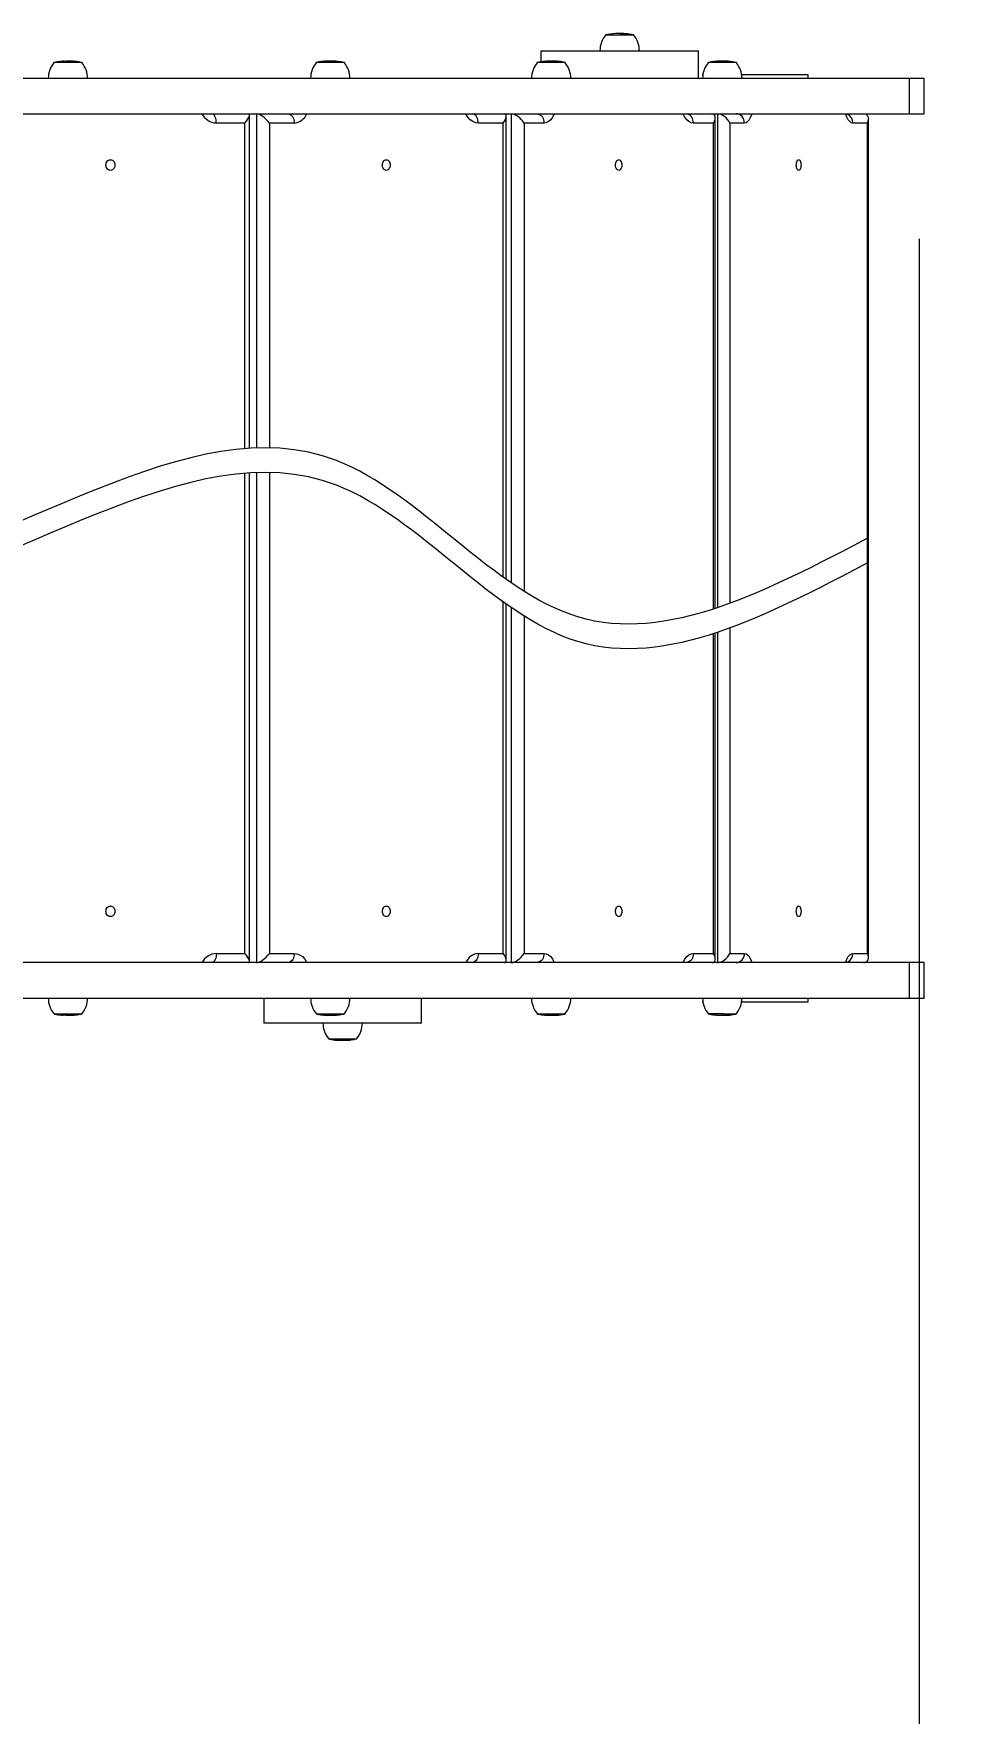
# Model space of a CAD drawing. Header units: millimetres. Extents: x -9796 to 8770, y -5907 to 5265.
# Drawn here: x 6596 to 7300, y -956 to 323 of the extents above; entities that cross this region are included whole.
import ezdxf

# ---------------------------------------------------------------- set-up
doc = ezdxf.new("R2010")
doc.units = ezdxf.units.MM
for name, color, linetype in [('DIKOM_ОБЪЕКТ', 7, 'Continuous'), ('DIKOM_РАЗМЕР_ЗОНА', 7, 'Continuous'), ('DIKOM_РАЗМЕР_ОБЪЕКТА', 7, 'Continuous')]:
    doc.layers.add(name, color=color, linetype=linetype)
doc.styles.add('style1', font='arial.ttf', dxfattribs={"width": 0.8})
doc.dimstyles.new('1-50', dxfattribs={"dimtxt": 300, "dimasz": 200, "dimexe": 100, "dimexo": 0, "dimgap": 100, "dimtad": 1, "dimdec": 0, "dimtxsty": 'style1', "dimcen": 0, "dimclrd": 7, "dimclre": 7, "dimadec": 1, "dimazin": 2, "dimtfac": 1, "dimtdec": 0, "dimtmove": 0, "dimatfit": 3, "dimfxl": 0, "dimlwd": 25, "dimlwe": 18, "dimarcsym": 0})

# ---------------------------------------------------------------- blocks, each defined once
blk = doc.blocks.new('*D5')
at = {"layer": 'Defpoints', "color": 0, "transparency": 16777216}
for p in [(7270, 166.7), (-5222.8, -386.2), (-5222.8, -5176.4)]:
    blk.add_point(p, dxfattribs=at)
at = {"layer": 'DIKOM_РАЗМЕР_ОБЪЕКТА', "color": 7, "lineweight": 18, "transparency": 16777216}
for p, q in [((7270, 166.7), (7270, -5276.4)), ((-5222.8, -386.2), (-5222.8, -5276.4))]:
    blk.add_line(p, q, dxfattribs=at)
at = {"layer": 'DIKOM_РАЗМЕР_ОБЪЕКТА', "color": 7, "lineweight": 25, "transparency": 16777216}
blk.add_line((7070, -5176.4), (-5022.8, -5176.4), dxfattribs=at)
at = {"layer": 'DIKOM_РАЗМЕР_ОБЪЕКТА', "color": 7, "transparency": 16777216}
for points in [[(-5022.8, -5143.1), (-5022.8, -5209.7), (-5222.8, -5176.4)], [(7070, -5143.1), (7070, -5209.7), (7270, -5176.4)]]:
    blk.add_solid(points, dxfattribs=at)
at = {"layer": 'DIKOM_РАЗМЕР_ОБЪЕКТА', "color": 0, "transparency": 16777216, "insert": (1312.2, -4923.2), "char_height": 300, "attachment_point": 5, "style": 'style1'}
blk.add_mtext('12500', dxfattribs=at)
blk = doc.blocks.new('*D6')
at = {"layer": 'Defpoints', "color": 0, "transparency": 16777216}
for p in [(8770, -68.6), (-8225.6, -387.7), (-8225.6, -5806.9)]:
    blk.add_point(p, dxfattribs=at)
at = {"layer": 'DIKOM_РАЗМЕР_ЗОНА', "color": 7, "lineweight": 18, "transparency": 16777216}
for p, q in [((8770, -68.6), (8770, -5906.9)), ((-8225.6, -387.7), (-8225.6, -5906.9))]:
    blk.add_line(p, q, dxfattribs=at)
at = {"layer": 'DIKOM_РАЗМЕР_ЗОНА', "color": 7, "lineweight": 25, "transparency": 16777216}
blk.add_line((8570, -5806.9), (-8025.6, -5806.9), dxfattribs=at)
at = {"layer": 'DIKOM_РАЗМЕР_ЗОНА', "color": 7, "transparency": 16777216}
for points in [[(-8025.6, -5773.6), (-8025.6, -5840.2), (-8225.6, -5806.9)], [(8570, -5773.6), (8570, -5840.2), (8770, -5806.9)]]:
    blk.add_solid(points, dxfattribs=at)
at = {"layer": 'DIKOM_РАЗМЕР_ЗОНА', "color": 0, "transparency": 16777216, "insert": (1304.1, -5553.7), "char_height": 300, "attachment_point": 5, "style": 'style1'}
blk.add_mtext('17000', dxfattribs=at)

msp = doc.modelspace()

# ---------------------------------------------------------------- linework, layer by layer
at = {"layer": 'DIKOM_ОБЪЕКТ', "color": 7, "linetype": 'Continuous', "lineweight": 15}
for p, q in [((7052.8, 321.8), (7031.2, 321.8)), ((7039.1, 322.9), (7038.7, 322.9)), ((7040.6, 322.9), (7040.5, 322.9)), ((7041.3, 322.9), (7040.6, 322.9)), ((7041.4, 322.9), (7041.4, 322.9)), ((7042.7, 322.9), (7041.8, 322.9)), ((7043.1, 322.9), (7042.7, 322.9)), ((7043.4, 322.9), (7043.2, 322.9)), ((7043.2, 322.9), (7043.2, 322.9)), ((7044.2, 322.8), (7043.8, 322.8)), ((7046.1, 322.8), (7044.2, 322.8)), ((7044.7, 322.9), (7045.1, 322.9)), ((7045.7, 322.8), (7046.1, 322.8)), ((7045.7, 322.8), (7045.7, 322.7)), ((7045.8, 322.7), (7045.8, 322.7)), ((7047.2, 322.4), (7046.2, 322.6)), ((7047, 322.5), (7046.4, 322.6)), ((7046.4, 322.6), (7046.4, 322.6)), ((7048.5, 322.5), (7047, 322.5)), ((7047, 322.5), (7047, 322.5)), ((7049.1, 322.4), (7047.2, 322.4)), ((7047.9, 322.6), (7048.5, 322.5)), ((7048.1, 322.6), (7049.1, 322.4)), ((7048.1, 322.6), (7048.1, 322.6)), ((6982, 309.8), (6982, 301.4)), ((6982, 309.8), (7102, 309.8)), ((7102, 288.8), (7102, 309.8)), ((6632.5, 300.8), (6610.9, 300.8)), ((6613.8, 301.4), (6614.2, 301.5)), ((6614.6, 301.4), (6613.8, 301.4)), ((6614.2, 301.5), (6614.9, 301.5)), ((6615.2, 301.5), (6614.6, 301.4)), ((6614.9, 301.5), (6615.2, 301.6)), ((6614.9, 301.5), (6614.9, 301.5)), ((6614.9, 301.5), (6614.9, 301.4)), ((6614.9, 301.5), (6614.9, 301.4)), ((6615.2, 301.6), (6615.6, 301.6)), ((6615.4, 301.6), (6615.2, 301.5)), ((6615.2, 301.6), (6615.2, 301.5)), ((6615.5, 301.6), (6615.5, 301.6)), ((6615.6, 301.6), (6617.3, 301.7)), ((6617.2, 301.7), (6615.8, 301.7)), ((6616.6, 301.7), (6617, 301.8)), ((6617.3, 301.7), (6616.7, 301.7)), ((6617.1, 301.8), (6617.9, 301.8)), ((6617.9, 301.8), (6617.2, 301.7)), ((6617.3, 301.7), (6617.3, 301.7)), ((6617.3, 301.7), (6617.3, 301.7)), ((6617.3, 301.7), (6617.3, 301.7)), ((6618.4, 301.9), (6618.4, 301.9)), ((6620.8, 301.9), (6620.2, 301.9)), ((6621.2, 301.9), (6620.9, 301.9)), ((6620.9, 301.9), (6620.9, 301.9)), ((6622.3, 301.9), (6621.2, 301.9)), ((6621.9, 301.9), (6622.3, 301.9)), ((6623.1, 301.9), (6622.3, 301.9)), ((6623.1, 301.9), (6623.3, 301.9)), ((6624.8, 301.9), (6624.3, 301.9)), ((6626, 301.8), (6625.5, 301.8)), ((6625.8, 301.8), (6626, 301.8)), ((6629.2, 301.5), (6628.3, 301.6)), ((6628.9, 301.5), (6628.4, 301.6)), ((6832.3, 300.8), (6810.7, 300.8)), ((6814.2, 301.5), (6813.5, 301.4)), ((6813.5, 301.4), (6813.6, 301.4)), ((6814, 301.5), (6814.3, 301.5)), ((6814, 301.5), (6814, 301.5)), ((6814, 301.5), (6814, 301.5)), ((6814, 301.5), (6814, 301.5)), ((6814.7, 301.5), (6814.2, 301.5)), ((6816.2, 301.7), (6815.9, 301.7)), ((6816.9, 301.8), (6816.2, 301.7)), ((6816.5, 301.7), (6816.6, 301.7)), ((6816.5, 301.7), (6816.5, 301.7)), ((6816.5, 301.7), (6816.5, 301.7)), ((6816.5, 301.7), (6816.5, 301.7)), ((6816.8, 301.7), (6816.8, 301.3)), ((6817, 301.8), (6816.9, 301.8)), ((6818.1, 301.9), (6818.1, 301.9)), ((6820.3, 301.9), (6820, 301.9)), ((6820.3, 301.9), (6820.3, 301.9)), ((6821.6, 301.9), (6820.6, 301.9)), ((6823, 301.9), (6822.2, 301.9)), ((6822.2, 301.9), (6822.7, 301.9)), ((6823, 301.9), (6823, 301.9)), ((6823.9, 301.9), (6823.5, 301.9)), ((6823.6, 301.9), (6823.6, 301.9)), ((6823.7, 301.9), (6823.7, 301.9)), ((6823.8, 301.9), (6824.1, 301.9)), ((6823.8, 301.9), (6823.8, 301.9)), ((6825.2, 301.8), (6824.7, 301.8)), ((6825.1, 301.8), (6825.3, 301.8)), ((6825.1, 301.8), (6825.1, 301.8)), ((6825.4, 301.8), (6825.2, 301.8)), ((6826.5, 301.7), (6826.5, 301.3)), ((6828.8, 301.4), (6827.6, 301.6)), ((6828.4, 301.5), (6827.6, 301.6)), ((6827.6, 301.6), (6827.6, 301.6)), ((6828.6, 301.5), (6828.4, 301.5)), ((6828.4, 301.5), (6828.4, 301.5)), ((6828.6, 301.5), (6829.1, 301.4)), ((6828.6, 301.4), (6828.6, 301.5)), ((6829, 301.4), (6828.8, 301.4)), ((7000.6, 300.8), (6979, 300.8)), ((6981.8, 301.4), (6982.2, 301.5)), ((6982.5, 301.4), (6981.8, 301.4)), ((6982.2, 301.5), (6982.8, 301.5)), ((6983.1, 301.5), (6982.5, 301.4)), ((6982.8, 301.5), (6983.2, 301.6)), ((6982.8, 301.5), (6982.8, 301.5)), ((6982.8, 301.5), (6982.8, 301.4)), ((6982.8, 301.5), (6982.8, 301.4)), ((6983.4, 301.6), (6983.1, 301.5)), ((6983.2, 301.6), (6983.5, 301.6)), ((6983.5, 301.6), (6983.5, 301.6)), ((6985.1, 301.7), (6983.8, 301.7)), ((6984.7, 301.7), (6985.1, 301.8)), ((6985.2, 301.7), (6984.8, 301.7)), ((6985.8, 301.8), (6985.1, 301.7)), ((6985.2, 301.8), (6985.8, 301.8)), ((6985.2, 301.7), (6985.2, 301.7)), ((6985.2, 301.7), (6985.2, 301.7)), ((6985.2, 301.7), (6985.2, 301.7)), ((6986.4, 301.9), (6986.4, 301.9)), ((6988.8, 301.9), (6988.3, 301.9)), ((6989.2, 301.9), (6988.8, 301.9)), ((6988.9, 301.9), (6988.9, 301.9)), ((6990.3, 301.9), (6989.2, 301.9)), ((6990.1, 301.9), (6990.3, 301.9)), ((6991.2, 301.9), (6990.3, 301.9)), ((6991.1, 301.9), (6991.4, 301.9)), ((6992.7, 301.9), (6992.3, 301.9)), ((6994, 301.8), (6993.5, 301.8)), ((6993.8, 301.8), (6994, 301.8)), ((6997, 301.5), (6996.2, 301.6)), ((6997.5, 301.4), (6996.3, 301.6)), ((6997.4, 301.4), (6997.5, 301.4)), ((7130.9, 300.8), (7109.3, 300.8)), ((7112.2, 301.4), (7112.6, 301.5)), ((7112.5, 301.4), (7112.3, 301.4)), ((7113.1, 301.5), (7112.5, 301.4)), ((7112.6, 301.5), (7112.6, 301.4)), ((7112.7, 301.5), (7112.9, 301.5)), ((7112.9, 301.5), (7113.4, 301.5)), ((7112.9, 301.5), (7112.9, 301.5)), ((7112.9, 301.5), (7112.9, 301.4)), ((7112.9, 301.5), (7112.9, 301.4)), ((7113.7, 301.6), (7113.1, 301.5)), ((7115.1, 301.7), (7114.1, 301.7)), ((7114.6, 301.7), (7115.3, 301.7)), ((7115.8, 301.8), (7115.1, 301.7)), ((7115.3, 301.7), (7115.2, 301.7)), ((7115.3, 301.8), (7115.5, 301.8)), ((7115.3, 301.7), (7115.3, 301.7)), ((7115.3, 301.7), (7115.3, 301.7)), ((7115.3, 301.7), (7115.3, 301.7)), ((7115.5, 301.8), (7115.5, 301.7)), ((7115.6, 301.8), (7115.8, 301.8)), ((7116.3, 301.8), (7116.3, 301.8)), ((7116.7, 301.9), (7116.8, 301.9)), ((7119, 301.9), (7118.6, 301.9)), ((7119.4, 301.9), (7119.1, 301.9)), ((7119.2, 301.9), (7119.2, 301.9)), ((7120.4, 301.9), (7119.4, 301.9)), ((7119.7, 301.9), (7119.9, 301.9)), ((7121.6, 301.9), (7120.5, 301.9)), ((7121.4, 301.9), (7121.7, 301.9)), ((7122.9, 301.9), (7122.4, 301.9)), ((7124.2, 301.8), (7123.7, 301.8)), ((7124, 301.8), (7124.2, 301.8)), ((7127.7, 301.4), (7126.5, 301.6)), ((7127.2, 301.5), (7126.5, 301.6)), ((7127.6, 301.4), (7127.7, 301.4)), ((7262.5, 288.8), (6055.6, 288.8)), ((7105.2, 291.8), (7105.4, 291.8)), ((7105.2, 291), (7105.2, 291.8)), ((7134.8, 291.8), (7185.2, 291.8)), ((7185.2, 291.8), (7185.2, 288.8)), ((7262.5, 288.8), (7262.5, 261.8)), ((7274, 288.8), (7262.5, 288.8)), ((7274, 261.8), (7274, 288.8)), ((6052.7, 261.8), (7262.5, 261.8)), ((6760, 7.3), (6760, 260.9)), ((6765.3, 261.8), (6765.3, 7.6)), ((6955.6, -92.5), (6955.6, 260.1)), ((6959.3, 261.8), (6959.3, -95.1)), ((7114.8, -114.5), (7114.8, 259.1)), ((7116.5, 261.8), (7116.5, -114)), ((7231.5, -380.3), (7231.5, 258)), ((7262.5, 261.8), (7274, 261.8)), ((6756.5, 254.8), (6734.8, 254.8)), ((6756.5, 7.1), (6756.5, 254.8)), ((6794.1, 254.8), (6775.2, 254.8)), ((6775.2, 254.8), (6775.2, 7.7)), ((6953.2, 254.8), (6934.3, 254.8)), ((6953.2, -90.8), (6953.2, 254.8)), ((6984.4, 254.8), (6969.1, 254.8)), ((6969.1, 254.8), (6969.1, -101.5)), ((7113.3, 254.8), (7098, 254.8)), ((7113.3, -115), (7113.3, 254.8)), ((7136.9, 254.8), (7125.8, 254.8)), ((7125.8, 254.8), (7125.8, -110.7)), ((7230.8, 254.8), (7219.6, 254.8)), ((7230.8, -377.2), (7230.8, 254.8)), ((6756.5, -377.2), (6756.5, -11.7)), ((6760, -383.2), (6760, -11.5)), ((6765.3, -11.2), (6765.3, -384.2)), ((6775.2, -11.1), (6775.2, -377.2)), ((6953.2, -377.2), (6953.2, -109.6)), ((6955.6, -382.4), (6955.6, -111.3)), ((6959.3, -113.9), (6959.3, -384.2)), ((6969.1, -120.3), (6969.1, -377.2)), ((7113.3, -377.2), (7113.3, -133.8)), ((7114.8, -381.4), (7114.8, -133.3)), ((7116.5, -132.8), (7116.5, -384.2)), ((7125.8, -129.5), (7125.8, -377.2)), ((6734.8, -377.2), (6756.5, -377.2)), ((6775.2, -377.2), (6794.1, -377.2)), ((6934.3, -377.2), (6953.2, -377.2)), ((6969.1, -377.2), (6984.4, -377.2)), ((7098, -377.2), (7113.3, -377.2)), ((7125.8, -377.2), (7136.9, -377.2)), ((7219.6, -377.2), (7230.8, -377.2)), ((7262.5, -384.2), (6053.4, -384.2)), ((7262.5, -384.2), (7262.5, -411.2)), ((7274, -384.2), (7262.5, -384.2)), ((7274, -411.2), (7274, -384.2)), ((6056.4, -411.2), (7262.5, -411.2)), ((6770.9, -411.2), (6770.9, -430.2)), ((6890.9, -430.2), (6890.9, -411.2)), ((7105.2, -414.2), (7105.2, -413.3)), ((7105.4, -414.2), (7105.2, -414.2)), ((7185.2, -414.2), (7134.8, -414.2)), ((7185.2, -411.2), (7185.2, -414.2)), ((7262.5, -411.2), (7274, -411.2)), ((6610.9, -423.2), (6624.4, -423.2)), ((6613.7, -423.7), (6614.6, -423.7)), ((6614.3, -423.8), (6613.7, -423.7)), ((6614.3, -423.8), (6616, -423.9)), ((6614.3, -423.8), (6614.3, -423.8)), ((6615, -423.8), (6614.3, -423.8)), ((6615.7, -423.9), (6614.3, -423.8)), ((6614.6, -423.7), (6615, -423.8)), ((6616, -423.9), (6616.4, -423.9)), ((6616.1, -423.9), (6616.1, -423.9)), ((6616.1, -423.9), (6616.1, -423.9)), ((6616.1, -423.9), (6616.1, -423.9)), ((6616.1, -423.9), (6616.1, -423.9)), ((6616.1, -424), (6616.1, -423.9)), ((6616.2, -424), (6616.1, -424)), ((6616.3, -424), (6616.3, -423.9)), ((6616.6, -424), (6616.3, -424)), ((6616.4, -423.9), (6616.6, -424.1)), ((6616.6, -424.1), (6617.4, -424)), ((6616.6, -424.1), (6616.6, -424.1)), ((6617, -424.1), (6616.7, -424.1)), ((6617.8, -424.1), (6617.1, -424.1)), ((6617.4, -424), (6617.8, -424.1)), ((6618.4, -423.7), (6618.4, -424.2)), ((6620.2, -424.2), (6620.7, -424.2)), ((6620.7, -424.2), (6621.1, -424.2)), ((6621.1, -424.2), (6622, -424.2)), ((6621.9, -424.2), (6622.5, -424.2)), ((6622.1, -424.2), (6622, -424.2)), ((6622.6, -424.2), (6623.2, -424.2)), ((6624.3, -424.2), (6624.7, -424.2)), ((6624.4, -423.2), (6632.5, -423.2)), ((6625.3, -424.1), (6625.5, -424.1)), ((6625.5, -424.1), (6625.9, -424.1)), ((6625.9, -424.1), (6625.8, -424.1)), ((6890.9, -430.2), (6770.9, -430.2)), ((6810.7, -423.2), (6820.4, -423.2)), ((6813.6, -423.7), (6814, -423.8)), ((6813.6, -423.7), (6813.6, -423.7)), ((6814, -423.8), (6814.1, -423.8)), ((6814.8, -423.9), (6815, -423.9)), ((6815, -423.9), (6815.5, -423.9)), ((6815.1, -423.9), (6815, -423.9)), ((6815.1, -423.9), (6815.1, -423.7)), ((6815.3, -423.9), (6815.3, -423.9)), ((6815.3, -423.9), (6815.3, -423.9)), ((6815.3, -423.9), (6815.3, -423.9)), ((6815.5, -423.9), (6815.9, -424)), ((6816.6, -424), (6815.5, -424)), ((6816.4, -424), (6816.9, -424.1)), ((6816.6, -424), (6816.4, -424)), ((6816.9, -424.1), (6817, -424.1)), ((6820, -424.2), (6820.2, -424.2)), ((6820.2, -424.2), (6820.4, -424.2)), ((6820.4, -423.2), (6832.3, -423.2)), ((6820.4, -424.2), (6821.2, -424.2)), ((6820.6, -424.2), (6820.6, -424.2)), ((6821, -424.2), (6821.7, -424.2)), ((6821.2, -424.2), (6821.9, -424.2)), ((6821.9, -424.2), (6822.9, -424.2)), ((6822.9, -424.2), (6823.1, -424.2)), ((6823.5, -424.2), (6824, -424.2)), ((6823.6, -424.2), (6823.6, -424.2)), ((6823.7, -424.2), (6823.7, -424.2)), ((6824, -424.2), (6823.9, -424.2)), ((6823.9, -424.2), (6823.9, -424.2)), ((6824.8, -424.1), (6825.2, -424.1)), ((6825.6, -424.1), (6825.1, -424.1)), ((6825.1, -424.1), (6825.1, -424.1)), ((6825.2, -424.1), (6825.4, -424.1)), ((6826.2, -424.1), (6826.1, -424.1)), ((6826.5, -424.1), (6826.2, -424.1)), ((6827.5, -423.9), (6828.8, -423.7)), ((6827.6, -423.7), (6827.6, -423.9)), ((6827.6, -423.9), (6828.4, -423.8)), ((6828.4, -423.8), (6828.7, -423.8)), ((6828.4, -423.8), (6828.4, -423.8)), ((6829.1, -423.7), (6828.7, -423.8)), ((6828.7, -423.8), (6828.7, -423.8)), ((6828.8, -423.7), (6829, -423.7)), ((6979, -423.2), (6991.8, -423.2)), ((6981.8, -423.7), (6982.4, -423.7)), ((6982.3, -423.8), (6981.8, -423.7)), ((6982.3, -423.8), (6983.9, -423.9)), ((6982.3, -423.8), (6982.3, -423.8)), ((6982.9, -423.8), (6982.3, -423.8)), ((6982.4, -423.7), (6982.9, -423.8)), ((6983.7, -423.9), (6982.4, -423.8)), ((6983.9, -423.9), (6984.3, -423.9)), ((6984, -423.9), (6984, -423.9)), ((6984, -423.9), (6984, -423.9)), ((6984, -423.9), (6984, -423.9)), ((6984, -424), (6984, -423.9)), ((6984.2, -424), (6984, -424)), ((6984.3, -423.9), (6984.6, -424)), ((6984.7, -424), (6984.4, -424)), ((6985.1, -424.1), (6984.8, -424.1)), ((6984.8, -424.1), (6985.3, -424)), ((6985.7, -424.1), (6985.2, -424.1)), ((6985.3, -424), (6985.7, -424.1)), ((6988.3, -424.2), (6988.7, -424.2)), ((6988.7, -424.2), (6989.1, -424.2)), ((6989.1, -424.2), (6989.9, -424.2)), ((6989.9, -424.2), (6989.7, -424.2)), ((6989.8, -424.2), (6990.4, -424.2)), ((6990.4, -424.2), (6990, -424.2)), ((6990.6, -424.2), (6991.3, -424.2)), ((6991.8, -423.2), (7000.6, -423.2)), ((6992.2, -424.2), (6992.7, -424.2)), ((6993.3, -424.1), (6993.5, -424.1)), ((6993.5, -424.1), (6993.9, -424.1)), ((6993.9, -424.1), (6993.8, -424.1)), ((6996.2, -423.9), (6997.5, -423.7)), ((6996.2, -423.9), (6996.9, -423.8)), ((6997.5, -423.7), (6996.9, -423.7)), ((6996.9, -423.7), (6996.9, -423.8)), ((7121, -423.2), (7109.3, -423.2)), ((7112.3, -423.7), (7112.4, -423.7)), ((7112.7, -423.8), (7112.3, -423.7)), ((7112.4, -423.7), (7112.9, -423.8)), ((7112.7, -423.8), (7112.7, -423.7)), ((7112.9, -423.8), (7112.7, -423.8)), ((7112.8, -423.8), (7112.7, -423.8)), ((7113.8, -423.9), (7112.8, -423.8)), ((7113, -423.8), (7113.9, -423.9)), ((7113.8, -423.9), (7113.8, -423.7)), ((7113.9, -423.9), (7114.4, -423.9)), ((7114.1, -423.9), (7114.1, -423.7)), ((7114.1, -423.9), (7114.1, -423.7)), ((7114.1, -423.9), (7114.1, -423.9)), ((7114.2, -424), (7114.2, -423.9)), ((7114.8, -424), (7114.2, -424)), ((7114.4, -423.9), (7114.9, -424)), ((7115, -424), (7114.8, -424)), ((7115.5, -424.1), (7115.2, -424)), ((7115.2, -424.1), (7115.3, -424)), ((7115.3, -424), (7115.8, -424.1)), ((7115.5, -424.1), (7115.5, -424.1)), ((7115.8, -424.1), (7115.6, -424.1)), ((7116.7, -424.2), (7116.7, -424.2)), ((7116.7, -424.2), (7116.7, -424.2)), ((7118.6, -424.2), (7118.9, -424.2)), ((7119.2, -424.2), (7119.1, -424.2)), ((7119.2, -424.2), (7120.1, -424.2)), ((7119.2, -424.2), (7119.2, -424.2)), ((7120, -424.2), (7120.6, -424.2)), ((7120.1, -424.2), (7120.2, -424.2)), ((7120.6, -424.2), (7120.7, -424.2)), ((7120.7, -424.2), (7121.6, -424.2)), ((7121, -423.2), (7130.9, -423.2)), ((7121.5, -424.2), (7121.6, -424.2)), ((7122, -424.2), (7122.3, -424.2)), ((7122.4, -424.2), (7122.9, -424.2)), ((7123.6, -424.1), (7123.7, -424.1)), ((7123.7, -424.1), (7124.1, -424.1)), ((7124.1, -424.1), (7124, -424.1)), ((7125.1, -424.1), (7125.1, -424.1)), ((7125.1, -424.1), (7125.1, -424.1)), ((7126.4, -423.9), (7127.7, -423.7)), ((7126.5, -423.7), (7126.5, -423.9)), ((7126.5, -423.9), (7127.2, -423.8)), ((7127.7, -423.7), (7127.6, -423.7)), ((6820.1, -442.2), (6841.7, -442.2)), ((6823.2, -442.8), (6824, -442.8)), ((6823.8, -442.9), (6823.2, -442.8)), ((6824.5, -443), (6823.8, -442.9)), ((6823.8, -442.9), (6824.4, -442.9)), ((6824, -442.8), (6825.2, -442.9)), ((6824.4, -442.9), (6824.4, -442.8)), ((6824.5, -443), (6824.4, -442.9)), ((6824.4, -442.9), (6825.1, -443)), ((6825.1, -442.9), (6825.1, -443)), ((6827.2, -443.2), (6826.7, -443.2)), ((6826.9, -443.2), (6827.5, -443.2)), ((6827.5, -443.2), (6828, -443.2)), ((6828.4, -443.2), (6828.3, -443.2)), ((6828.8, -443.2), (6829.2, -443.2)), ((6828.8, -443.2), (6828.8, -443.2)), ((6829.5, -443.3), (6829.5, -443.3)), ((6829.5, -443.3), (6830.1, -443.3)), ((6830.7, -443.3), (6831.1, -443.3)), ((6831.1, -443.3), (6832, -443.3)), ((6831.8, -443.3), (6831.8, -443.3)), ((6831.9, -443.3), (6831.9, -443.3)), ((6832, -443.3), (6832.3, -443.3)), ((6832.3, -443.3), (6832.4, -443.3)), ((6835.5, -443.1), (6835.7, -443.1)), ((6835.7, -443.1), (6836.4, -443.1)), ((6836, -443.1), (6836, -443.1)), ((6836.4, -443.1), (6836.4, -443)), ((6836.7, -443), (6836.7, -442.7)), ((6838.3, -442.8), (6839, -442.7))]:
    msp.add_line(p, q, dxfattribs=at)
at = {"layer": 'DIKOM_ОБЪЕКТ', "color": 7, "linetype": 'Continuous', "lineweight": 15, "flags": 128}
for points in [[(7039.3, 322.9), (7038.9, 322.9), (7038.9, 322.9)], [(7041.3, 322.9), (7040.9, 322.9), (7040.7, 322.9)], [(7042.7, 322.9), (7043.1, 322.9), (7043.7, 322.9)], [(7042.8, 322.9), (7042.9, 322.9), (7043.2, 322.9)], [(7043.2, 322.9), (7043.5, 322.9), (7044, 322.9)], [(7043.8, 322.8), (7044.2, 322.8), (7045.7, 322.8)], [(7044, 322.9), (7044.3, 322.9), (7044.7, 322.9)], [(7046.2, 322.6), (7045.6, 322.7), (7045.4, 322.7), (7045.3, 322.7), (7045.4, 322.8), (7045.7, 322.8)], [(7046.4, 322.6), (7046, 322.7), (7045.8, 322.7), (7045.8, 322.7), (7045.8, 322.7)], [(7045.8, 322.7), (7046, 322.7), (7046.1, 322.7)], [(6618, 301.8), (6618, 301.8), (6618.1, 301.8), (6618.4, 301.9)], [(6618.5, 301.9), (6618.4, 301.9), (6618.5, 301.9)], [(6620.9, 301.9), (6620.9, 301.9), (6620.7, 301.9), (6620.5, 301.9), (6620.1, 301.9), (6620, 301.9)], [(6621, 301.9), (6621.3, 301.9), (6621.3, 301.9)], [(6622.6, 301.9), (6622.2, 301.9), (6622, 301.9)], [(6623.3, 301.9), (6623.5, 301.9), (6623.5, 301.9)], [(6624.3, 301.9), (6624.2, 301.9), (6624, 301.9)], [(6624.4, 301.9), (6624.7, 301.9), (6624.8, 301.9)], [(6625.5, 301.8), (6625.3, 301.8), (6625.3, 301.8)], [(6819.1, 301.9), (6818.6, 301.9), (6818.1, 301.8), (6817.8, 301.8), (6817.6, 301.8), (6817.6, 301.8)], [(6819.2, 301.9), (6818.7, 301.9), (6818.4, 301.9), (6818.2, 301.9), (6818.1, 301.9)], [(6821.7, 301.9), (6821.3, 301.9), (6821.1, 301.9)], [(6822.7, 301.9), (6822.8, 301.9), (6823.1, 301.9)], [(6823.1, 301.9), (6823.3, 301.9), (6823.7, 301.9)], [(6823.5, 301.9), (6823.5, 301.9), (6823.6, 301.9)], [(6823.7, 301.9), (6823.8, 301.9), (6823.8, 301.9)], [(6824.1, 301.9), (6824, 301.9), (6823.9, 301.9)], [(6824.7, 301.8), (6824.8, 301.8), (6825.1, 301.8)], [(6826, 301.8), (6826.3, 301.8), (6826.5, 301.7)], [(6826.5, 301.7), (6826.6, 301.7), (6826.7, 301.7)], [(6986, 301.8), (6986, 301.8), (6986.2, 301.8), (6986.5, 301.9)], [(6986.5, 301.9), (6986.5, 301.9), (6986.5, 301.9)], [(6989.2, 301.9), (6989.5, 301.9), (6989.5, 301.9)], [(6990.5, 301.9), (6990.1, 301.9), (6989.9, 301.9)], [(6991.4, 301.9), (6991.6, 301.9), (6991.6, 301.9)], [(6992.3, 301.9), (6992.2, 301.9), (6992, 301.9)], [(6992.3, 301.9), (6992.7, 301.9), (6992.7, 301.9)], [(6993.5, 301.8), (6993.4, 301.8), (6993.3, 301.8)], [(7116.3, 301.8), (7116.6, 301.8), (7116.7, 301.9)], [(7120.6, 301.9), (7120.2, 301.9), (7120, 301.9)], [(7120.5, 301.9), (7120.5, 301.9), (7121.4, 301.9)], [(7122.4, 301.9), (7122.4, 301.9), (7122.3, 301.9)], [(7122.8, 301.9), (7122.9, 301.9), (7122.9, 301.9)], [(7123.7, 301.8), (7123.6, 301.8), (7123.6, 301.8)], [(6734.8, 254.8), (6734.7, 256.1), (6734.6, 257.2), (6734.3, 258.3), (6733.9, 259.3), (6733.5, 260.2), (6733, 260.9), (6732.5, 261.4), (6731.9, 261.7), (6731.3, 261.8)], [(6789.5, 261.8), (6790.3, 261.7), (6791, 261.4), (6791.8, 260.9), (6792.4, 260.2), (6793, 259.3), (6793.4, 258.3), (6793.8, 257.2), (6794, 256.1), (6794.1, 254.8)], [(6934.3, 254.8), (6932.3, 255.1), (6930.2, 255.9), (6928.1, 257.3), (6926.3, 259.2), (6924.8, 261.6), (6924.8, 261.8)], [(6934.3, 254.8), (6934.2, 256.1), (6934, 257.2), (6933.7, 258.3), (6933.2, 259.3), (6932.7, 260.2), (6932, 260.9), (6931.3, 261.4), (6930.5, 261.7), (6929.7, 261.8)], [(6978.8, 261.8), (6979.8, 261.7), (6980.7, 261.4), (6981.6, 260.9), (6982.4, 260.2), (6983.1, 259.3), (6983.6, 258.3), (6984, 257.2), (6984.3, 256.1), (6984.4, 254.8)], [(6992.1, 261.8), (6992.1, 261.6), (6990.9, 259.2), (6989.4, 257.3), (6987.8, 255.9), (6986, 255.1), (6984.4, 254.8)], [(7098, 254.8), (7096.4, 255.1), (7094.7, 255.9), (7093, 257.3), (7091.6, 259.2), (7090.4, 261.6), (7090.3, 261.8)], [(7098, 254.8), (7098, 256.1), (7097.7, 257.2), (7097.3, 258.3), (7096.8, 259.3), (7096.1, 260.2), (7095.3, 260.9), (7094.4, 261.4), (7093.5, 261.7), (7092.5, 261.8)], [(7142.6, 261.8), (7142.5, 261.6), (7141.7, 259.2), (7140.6, 257.3), (7139.4, 255.9), (7138.2, 255.1), (7136.9, 254.8)], [(7219.6, 254.8), (7218.4, 255.1), (7217.2, 255.9), (7216, 257.3), (7214.9, 259.2), (7214.1, 261.6), (7214, 261.8)], [(7215.6, 261.1), (7215.6, 261.1), (7215.5, 261.2), (7215.3, 261.6), (7215.2, 261.8)], [(6650.6, 222.8), (6650.7, 223.7), (6650.9, 224.6), (6651.3, 225.3), (6651.9, 226), (6652.5, 226.5), (6653.3, 226.7), (6654.1, 226.8), (6654.8, 226.7), (6655.6, 226.5), (6656.2, 226), (6656.8, 225.3), (6657.2, 224.6), (6657.4, 223.7), (6657.5, 222.8), (6657.4, 222), (6657.2, 221.1), (6656.8, 220.4), (6656.2, 219.7), (6655.6, 219.2), (6654.8, 218.9), (6654.1, 218.8), (6653.3, 218.9), (6652.5, 219.2), (6651.9, 219.7), (6651.3, 220.4), (6650.9, 221.1), (6650.7, 222), (6650.6, 222.8)], [(6861.2, 222.8), (6861.2, 223.7), (6861.5, 224.6), (6861.8, 225.3), (6862.3, 226), (6862.9, 226.5), (6863.5, 226.7), (6864.2, 226.8), (6864.9, 226.7), (6865.5, 226.5), (6866.1, 226), (6866.5, 225.3), (6866.9, 224.6), (6867.1, 223.7), (6867.2, 222.8), (6867.1, 222), (6866.9, 221.1), (6866.5, 220.4), (6866.1, 219.7), (6865.5, 219.2), (6864.9, 218.9), (6864.2, 218.8), (6863.5, 218.9), (6862.9, 219.2), (6862.3, 219.7), (6861.8, 220.4), (6861.5, 221.1), (6861.2, 222), (6861.2, 222.8)], [(7038.8, 222.8), (7038.8, 223.7), (7039, 224.6), (7039.3, 225.3), (7039.7, 226), (7040.2, 226.5), (7040.7, 226.7), (7041.2, 226.8), (7041.8, 226.7), (7042.3, 226.5), (7042.7, 226), (7043.1, 225.3), (7043.4, 224.6), (7043.6, 223.7), (7043.7, 222.8), (7043.6, 222), (7043.4, 221.1), (7043.1, 220.4), (7042.7, 219.7), (7042.3, 219.2), (7041.8, 218.9), (7041.2, 218.8), (7040.7, 218.9), (7040.2, 219.2), (7039.7, 219.7), (7039.3, 220.4), (7039, 221.1), (7038.8, 222), (7038.8, 222.8)], [(7176.5, 222.8), (7176.6, 223.7), (7176.7, 224.6), (7176.9, 225.3), (7177.2, 226), (7177.5, 226.5), (7177.9, 226.7), (7178.3, 226.8), (7178.7, 226.7), (7179.1, 226.5), (7179.4, 226), (7179.7, 225.3), (7179.9, 224.6), (7180, 223.7), (7180.1, 222.8), (7180, 222), (7179.9, 221.1), (7179.7, 220.4), (7179.4, 219.7), (7179.1, 219.2), (7178.7, 218.9), (7178.3, 218.8), (7177.9, 218.9), (7177.5, 219.2), (7177.2, 219.7), (7176.9, 220.4), (7176.7, 221.1), (7176.6, 222), (7176.5, 222.8)], [(6650.6, -345.2), (6650.7, -344.3), (6650.9, -343.4), (6651.3, -342.7), (6651.9, -342), (6652.5, -341.5), (6653.3, -341.3), (6654.1, -341.2), (6654.8, -341.3), (6655.6, -341.5), (6656.2, -342), (6656.8, -342.7), (6657.2, -343.4), (6657.4, -344.3), (6657.5, -345.2), (6657.4, -346), (6657.2, -346.9), (6656.8, -347.6), (6656.2, -348.3), (6655.6, -348.8), (6654.8, -349.1), (6654.1, -349.2), (6653.3, -349.1), (6652.5, -348.8), (6651.9, -348.3), (6651.3, -347.6), (6650.9, -346.9), (6650.7, -346), (6650.6, -345.2)], [(6861.2, -345.2), (6861.2, -344.3), (6861.5, -343.4), (6861.8, -342.7), (6862.3, -342), (6862.9, -341.5), (6863.5, -341.3), (6864.2, -341.2), (6864.9, -341.3), (6865.5, -341.5), (6866.1, -342), (6866.5, -342.7), (6866.9, -343.4), (6867.1, -344.3), (6867.2, -345.2), (6867.1, -346), (6866.9, -346.9), (6866.5, -347.6), (6866.1, -348.3), (6865.5, -348.8), (6864.9, -349.1), (6864.2, -349.2), (6863.5, -349.1), (6862.9, -348.8), (6862.3, -348.3), (6861.8, -347.6), (6861.5, -346.9), (6861.2, -346), (6861.2, -345.2)], [(7038.8, -345.2), (7038.8, -344.3), (7039, -343.4), (7039.3, -342.7), (7039.7, -342), (7040.2, -341.5), (7040.7, -341.3), (7041.2, -341.2), (7041.8, -341.3), (7042.3, -341.5), (7042.7, -342), (7043.1, -342.7), (7043.4, -343.4), (7043.6, -344.3), (7043.7, -345.2), (7043.6, -346), (7043.4, -346.9), (7043.1, -347.6), (7042.7, -348.3), (7042.3, -348.8), (7041.8, -349.1), (7041.2, -349.2), (7040.7, -349.1), (7040.2, -348.8), (7039.7, -348.3), (7039.3, -347.6), (7039, -346.9), (7038.8, -346), (7038.8, -345.2)], [(7176.5, -345.2), (7176.6, -344.3), (7176.7, -343.4), (7176.9, -342.7), (7177.2, -342), (7177.5, -341.5), (7177.9, -341.3), (7178.3, -341.2), (7178.7, -341.3), (7179.1, -341.5), (7179.4, -342), (7179.7, -342.7), (7179.9, -343.4), (7180, -344.3), (7180.1, -345.2), (7180, -346), (7179.9, -346.9), (7179.7, -347.6), (7179.4, -348.3), (7179.1, -348.8), (7178.7, -349.1), (7178.3, -349.2), (7177.9, -349.1), (7177.5, -348.8), (7177.2, -348.3), (7176.9, -347.6), (7176.7, -346.9), (7176.6, -346), (7176.5, -345.2)], [(6734.8, -377.2), (6734.7, -378.4), (6734.6, -379.5), (6734.3, -380.7), (6733.9, -381.7), (6733.5, -382.5), (6733, -383.2), (6732.5, -383.7), (6731.9, -384), (6731.3, -384.2)], [(6794.1, -377.2), (6794, -378.4), (6793.8, -379.5), (6793.4, -380.7), (6793, -381.7), (6792.4, -382.5), (6791.8, -383.2), (6791, -383.7), (6790.3, -384), (6789.5, -384.2)], [(6794.1, -377.2), (6796.1, -377.4), (6798.2, -378.2), (6800.3, -379.6), (6802.1, -381.5), (6803.5, -383.9), (6803.6, -384.2)], [(6934.3, -377.2), (6934.2, -378.4), (6934, -379.5), (6933.7, -380.7), (6933.2, -381.7), (6932.7, -382.5), (6932, -383.2), (6931.3, -383.7), (6930.5, -384), (6929.7, -384.2)], [(6984.4, -377.2), (6984.3, -378.4), (6984, -379.5), (6983.6, -380.7), (6983.1, -381.7), (6982.4, -382.5), (6981.6, -383.2), (6980.7, -383.7), (6979.8, -384), (6978.8, -384.2)], [(6984.4, -377.2), (6986, -377.4), (6987.8, -378.2), (6989.4, -379.6), (6990.9, -381.5), (6992.1, -383.9), (6992.1, -384.2)], [(7090.3, -384.2), (7090.4, -383.9), (7091.6, -381.5), (7093, -379.6), (7094.7, -378.2), (7096.4, -377.4), (7098, -377.2)], [(7098, -377.2), (7098, -378.4), (7097.7, -379.5), (7097.3, -380.7), (7096.8, -381.7), (7096.1, -382.5), (7095.3, -383.2), (7094.4, -383.7), (7093.5, -384), (7092.5, -384.2)], [(7136.9, -377.2), (7138.2, -377.4), (7139.4, -378.2), (7140.6, -379.6), (7141.7, -381.5), (7142.5, -383.9), (7142.6, -384.2)], [(7214, -384.2), (7214.1, -383.9), (7214.9, -381.5), (7216, -379.6), (7217.2, -378.2), (7218.4, -377.4), (7219.6, -377.2)], [(6616.1, -424), (6616.1, -424), (6616.1, -423.9)], [(6617.9, -424.1), (6617.9, -424.1), (6618, -424.1)], [(6618.3, -424.2), (6618.2, -424.1), (6618, -424.1)], [(6618.4, -424.2), (6618.3, -424.2), (6618.4, -424.2)], [(6621.9, -424.2), (6622, -424.2), (6622, -424.2)], [(6622.5, -424.2), (6622.6, -424.2), (6622.6, -424.2)], [(6623.9, -424.2), (6624.1, -424.2), (6624.3, -424.2)], [(6624.7, -424.2), (6624.5, -424.2), (6624.4, -424.2)], [(6821, -424.2), (6821.3, -424.2), (6821.3, -424.2)], [(6821.7, -424.2), (6821.9, -424.2), (6821.9, -424.2)], [(6823.1, -424.2), (6823.3, -424.2), (6823.6, -424.2)], [(6823.7, -424.2), (6823.4, -424.2), (6823.4, -424.2)], [(6823.6, -424.2), (6823.6, -424.2), (6823.5, -424.2)], [(6823.9, -424.2), (6823.8, -424.2), (6823.7, -424.2)], [(6824, -424.2), (6824, -424.2), (6824.1, -424.2)], [(6825.1, -424.1), (6825, -424.1), (6824.8, -424.1)], [(6826.6, -424), (6826.5, -424.1), (6826.5, -424.1)], [(6986.4, -424.2), (6986.3, -424.1), (6986, -424.1), (6985.9, -424.1), (6986, -424.1)], [(6986.4, -424.2), (6986.4, -424.2), (6986.4, -424.2)], [(6989.8, -424.2), (6990, -424.2), (6990, -424.2)], [(6990.4, -424.2), (6990.6, -424.2), (6990.6, -424.2)], [(6992, -424.2), (6992.1, -424.2), (6992.2, -424.2)], [(6992.7, -424.2), (6992.6, -424.2), (6992.4, -424.2)], [(7116.2, -424.1), (7116.4, -424.1), (7116.8, -424.1), (7117.2, -424.2), (7117.7, -424.2), (7118.1, -424.2)], [(7116.7, -424.1), (7116.4, -424.1), (7116.3, -424.1)], [(7116.7, -424.2), (7116.9, -424.2), (7117.1, -424.2), (7117.4, -424.2), (7117.8, -424.2), (7118, -424.2)], [(7120, -424.2), (7120.1, -424.2), (7120.2, -424.2)], [(7120.6, -424.2), (7120.3, -424.2), (7120.2, -424.2)], [(7122.3, -424.2), (7121.9, -424.2), (7121.6, -424.2)], [(7122.3, -424.2), (7122.3, -424.2), (7122.4, -424.2)], [(7122.9, -424.2), (7122.8, -424.2), (7122.8, -424.2)], [(7125.1, -424.1), (7125.1, -424.1), (7125.1, -424.1)], [(6825.1, -443), (6825.6, -443), (6825.8, -443), (6826, -443.1), (6826.1, -443.1), (6826.1, -443.1)], [(6825.2, -442.9), (6825.9, -443), (6826.2, -443.1), (6826.4, -443.1), (6826.5, -443.1), (6826.5, -443.1)], [(6828, -443.2), (6827.8, -443.2), (6827.2, -443.2)], [(6828.2, -443.2), (6828.7, -443.2), (6828.8, -443.2)], [(6828.7, -443.2), (6828.6, -443.2), (6828.4, -443.2)], [(6829.4, -443.3), (6829.1, -443.3), (6828.7, -443.2)], [(6829.2, -443.2), (6829.1, -443.2), (6828.8, -443.2)], [(6830.2, -443.3), (6830.1, -443.3), (6829.6, -443.3), (6829.4, -443.3)], [(6831, -443.3), (6831.4, -443.3), (6831.6, -443.3)]]:
    msp.add_lwpolyline(points, dxfattribs=at)
at = {"layer": 'DIKOM_ОБЪЕКТ', "color": 7, "linetype": 'Continuous', "lineweight": 15}
for centre, radius, start, end in [((7045.6, 309.7), 18.7, 139.3788, 179.5091), ((7040.5, 281.1), 41.8, 92.4741, 102.8796), ((7040.7, 270.2), 52.7, 90.0774, 91.737), ((7040.5, 278.7), 44.2, 89.9296, 91.5598), ((7041.9, -125), 447.9, 89.895, 90.1546), ((7042.2, 136.1), 186.8, 89.5419, 90.2843), ((7044.2, 298.8), 24.1, 87.8358, 92.4563), ((7043.2, 320.5), 2.45, 89.8436, 91.2063), ((7043.4, 281.1), 41.8, 88.4307, 90), ((7043.4, 281.1), 41.8, 77.1204, 87.5662), ((7045.4, 303.9), 18.9, 81.9755, 89.1357), ((7045.9, 309.2), 13.5, 81.7372, 89.3305), ((7038.3, 309.7), 18.7, 0.4909, 40.6212), ((6625.4, 288.7), 18.7, 139.3788, 179.5091), ((6620.2, 260.1), 41.8, 98.2324, 102.8796), ((6620.2, 260.1), 41.8, 96.9769, 98.2324), ((6615.7, 301), 0.685, 105.8773, 109.4763), ((6617.1, 286.1), 15.6, 94.6969, 95.7459), ((6620.2, 260.1), 41.8, 94.9165, 96.2669), ((6620.2, 260.1), 41.8, 93.016, 94.2709), ((6617.6, 368.4), 66.5, 270.3765, 272.1638), ((6618.3, 346.7), 44.9, 270.1442, 272.0965), ((6622.8, 205.5), 96.4, 90.892, 91.5781), ((6622.6, 123.5), 178.4, 89.8595, 90.2138), ((6623.1, 243.8), 58.1, 89.4463, 90.518), ((6623.2, 260.1), 41.8, 88.9202, 89.3624), ((6623.2, 260.1), 41.8, 87.1213, 88.277), ((6623.2, 260.1), 41.8, 85.0819, 86.4755), ((6623.1, 259.4), 42.5, 82.9999, 85.0306), ((6624, 267.8), 34.1, 82.9813, 84.741), ((6623.2, 260.1), 41.8, 77.1204, 81.7151), ((6618, 288.7), 18.7, 0.4909, 40.6212), ((6825.2, 288.7), 18.7, 139.3788, 179.5091), ((6820, 260.1), 41.8, 98.7724, 102.8796), ((6820, 260.1), 41.8, 97.8646, 98.138), ((6820, 260.1), 41.8, 95.6804, 97.3361), ((6820, 260.1), 41.8, 94.7332, 95.1196), ((6820, 260.1), 41.8, 93.2469, 94.1059), ((6820, 260.1), 41.8, 90, 92.7082), ((6821.2, 225.8), 76.1, 90.4423, 91.5283), ((6820.4, 255.7), 46.2, 89.959, 91.5025), ((6822, -92.5), 394.4, 89.9056, 90.1438), ((6822.4, 179.2), 122.8, 89.4382, 90.3512), ((6823, 260.1), 41.8, 89.2961, 90), ((6823, 260.1), 41.8, 87.2491, 88.3765), ((6823, 260.1), 41.8, 85.5356, 86.6217), ((6828.3, 314.7), 13.1, 259.968, 266.6121), ((6828.4, 312.9), 11.3, 260.3985, 266.0177), ((6823, 260.1), 41.8, 82.2802, 84.9248), ((6823, 260.1), 41.8, 77.1204, 81.6454), ((6817.8, 288.7), 18.7, 0.4909, 40.6212), ((6993.5, 288.7), 18.7, 139.3788, 179.5091), ((6988.3, 260.1), 41.8, 98.9315, 102.8796), ((6988.3, 260.1), 41.8, 97.0382, 98.2709), ((6983.8, 299.7), 1.99, 98.6456, 100.9264), ((6985.1, 287.8), 13.9, 95.2792, 96.3366), ((6988.3, 260.1), 41.8, 94.8213, 95.9672), ((6988.3, 260.1), 41.8, 93.1207, 94.1848), ((6985.4, 369.5), 67.6, 270.484, 272.17), ((6988.3, 260.1), 41.8, 90, 92.4918), ((6986.3, 345.7), 43.9, 270.2236, 272.1331), ((6989.1, 260.6), 41.3, 90.2904, 91.6152), ((6990.5, 211.1), 90.8, 90.7955, 91.5581), ((6990.6, 88.4), 213.5, 89.8716, 90.1956), ((6991.1, 234), 67.9, 89.3981, 90.476), ((6991.3, 260.1), 41.8, 88.9631, 89.2483), ((6991.3, 260.1), 41.8, 87.1881, 88.3287), ((6991.3, 260.1), 41.8, 85.419, 86.5514), ((6990.1, 250.4), 51.5, 83.1254, 85.0456), ((6992.2, 269.8), 32.1, 82.847, 85.212), ((6991.3, 260.1), 41.8, 82.8281, 84.6653), ((6991.3, 260.1), 41.8, 82.1537, 82.8281), ((6991.3, 260.1), 41.8, 77.1204, 81.5106), ((6986.1, 288.7), 18.7, 0.4909, 40.6212), ((7123.8, 288.7), 18.7, 139.3788, 179.5091), ((7118.6, 260.1), 41.8, 98.7494, 102.8796), ((7118.6, 260.1), 41.8, 97.2379, 98.1175), ((7118.6, 260.1), 41.8, 96.1533, 96.7321), ((7118.6, 260.1), 41.8, 94.7195, 95.5493), ((7118.6, 260.1), 41.8, 93.1758, 94.0928), ((7115.3, 375.4), 73.6, 270.7416, 272.1573), ((7116.4, 345.3), 43.4, 270.4264, 272.1774), ((7118.6, 260.1), 41.8, 90, 92.5533), ((7119.2, 260.7), 41.2, 90.0514, 91.582), ((7120.3, 218.3), 83.6, 90.6377, 91.5358), ((7120.8, 20.7), 281.2, 89.8882, 90.1704), ((7121.3, 214.4), 87.5, 89.3346, 90.416), ((7121.6, 260.1), 41.8, 87.2596, 88.3841), ((7121.6, 260.1), 41.8, 85.7529, 86.6327), ((7117, 221.6), 80.6, 83.2239, 84.5317), ((7121.6, 260.1), 41.8, 82.2999, 85.1159), ((7118.5, 234.1), 68, 83.2373, 84.3804), ((7121.6, 260.1), 41.8, 77.1204, 81.6663), ((7116.4, 288.7), 18.7, 0.4909, 40.6212), ((6735.2, 267.7), 12.8, 206.9218, 267.9231), ((6793.1, 266.1), 11.3, 274.8588, 338.0434), ((7130.2, 255.2), 6.76, 357.0509, 85.9382), ((7212.7, 255.1), 6.94, 357.742, 67.1407), ((6735.2, -390), 12.8, 92.0756, 153.0797), ((6935.3, -388.4), 11.3, 94.8576, 158.0449), ((7130.3, -377.6), 6.67, 273.3277, 3.6912), ((7218.8, -385.8), 3.99, 143.0508, 155.6827), ((7212.7, -377.4), 6.94, 292.8276, 2.2553), ((6625.4, -411), 18.7, 180.4909, 220.6212), ((6618, -411), 18.7, 319.3788, 359.5091), ((6825.2, -411), 18.7, 180.4909, 220.6212), ((6817.8, -411), 18.7, 319.3788, 359.5091), ((6993.5, -411), 18.7, 180.4909, 220.6212), ((6986.1, -411), 18.7, 319.3788, 359.5091), ((7123.8, -411), 18.7, 180.4909, 220.6212), ((7116.4, -411), 18.7, 319.3788, 359.5091), ((6620.2, -382.4), 41.8, 257.1204, 260.9362), ((6620.2, -382.4), 41.8, 261.8469, 264.4884), ((6616.8, -401.3), 22.6, 267.203, 268.0175), ((6620.2, -382.4), 41.8, 265.7291, 266.8251), ((6613.4, -655.7), 231.7, 88.3603, 88.8732), ((6615.1, -616.2), 192.1, 88.5495, 89.0075), ((6620.7, -407.3), 17, 267.5583, 270.598), ((6621.1, -398.3), 25.9, 267.7037, 270.0576), ((6623.2, -382.4), 41.8, 270, 271.0772), ((6623.2, -382.4), 41.8, 271.7198, 272.879), ((6623.2, -382.4), 41.8, 273.5234, 275.3208), ((6623.2, -382.3), 41.9, 275.3151, 276.8267), ((6623.2, -382.4), 41.8, 277.0727, 278.4148), ((6623.2, -382.4), 41.8, 278.4148, 282.8796), ((6820, -382.4), 41.8, 257.1204, 261.2278), ((6820, -382.4), 41.8, 261.8619, 262.8148), ((6820, -382.4), 41.8, 263.321, 263.771), ((6815.5, -420.5), 3.41, 263.0159, 265.1743), ((6816.3, -416.5), 7.45, 262.2285, 263.876), ((6820, -382.4), 41.8, 264.3779, 265.2675), ((6834.6, -430), 18.7, 180.4909, 220.6212), ((6820, -382.4), 41.8, 265.8948, 266.8337), ((6821.6, -322.2), 102, 267.8083, 268.6227), ((6820, -382.4), 41.8, 267.455, 270), ((6820.9, -342.5), 81.7, 268.0545, 268.7866), ((6820.4, -387), 37.2, 268.1195, 270.1026), ((6820.2, -391.7), 32.5, 268.3157, 270.3343), ((6820.8, -421.9), 2.26, 269.1684, 274.1919), ((6823, -382.4), 41.8, 271.6218, 272.7491), ((6823, -382.4), 41.8, 273.378, 274.3798), ((6830.5, -455.6), 31.8, 95.3982, 97.971), ((6829.5, -443.9), 20.1, 95.3583, 98.4544), ((6823, -382.4), 41.8, 275.0127, 277.7217), ((6823, -382.4), 41.8, 278.3554, 282.8796), ((6827.3, -430), 18.7, 319.3788, 359.5091), ((6988.3, -382.4), 41.8, 257.1204, 261.0876), ((6988.3, -382.4), 41.8, 262.2287, 264.4405), ((6984.7, -405), 19, 266.9152, 267.7919), ((6984.1, -423.8), 0.187, 236.8421, 256.3673), ((6988.3, -382.4), 41.8, 264.9901, 265.1811), ((6988.3, -382.4), 41.8, 265.8151, 266.7741), ((6978.2, -774.5), 350.5, 88.3984, 88.7234), ((6988.3, -382.4), 41.8, 267.3986, 270), ((6980.4, -725.6), 301.5, 88.5861, 88.8652), ((6988.7, -404.7), 19.5, 267.7434, 270.6249), ((6989, -395.9), 28.3, 267.8128, 270.0767), ((6991.3, -382.4), 41.8, 270, 271.0345), ((6991.3, -382.4), 41.8, 271.6686, 272.8117), ((6991.3, -382.4), 41.8, 273.4476, 274.7671), ((6990.9, -379.6), 44.7, 274.9104, 276.8275), ((6991.7, -386.7), 37.5, 275.0639, 276.8129), ((6991.3, -382.4), 41.8, 275.8115, 277.0233), ((6991.3, -382.4), 41.8, 278.6752, 282.8796), ((7118.6, -382.4), 41.8, 257.1204, 261.2496), ((7118.6, -382.4), 41.8, 261.8839, 262.2381), ((7118.6, -382.4), 41.8, 262.7631, 264.2802), ((7114.7, -411.2), 12.8, 266.176, 267.2196), ((7114.4, -422.5), 1.51, 255.3287, 259.9137), ((7118.6, -382.4), 41.8, 264.8444, 265.282), ((7118.6, -382.4), 41.8, 265.9072, 266.7535), ((7118.6, -382.4), 41.8, 267.3646, 270), ((7118.9, -399.1), 25.1, 268.0493, 270.4346), ((7119.3, -389.1), 35.1, 268.0483, 270.011), ((7121.6, -382.4), 41.8, 270, 270.6169), ((7121.6, -382.4), 41.8, 271.6139, 272.7396), ((7121.6, -382.4), 41.8, 273.3665, 274.4265), ((7118.5, -355.5), 68.9, 275.2673, 276.6466), ((7121, -378.1), 46.2, 275.1268, 276.7961), ((7121.6, -382.4), 41.8, 275.0284, 277.7009), ((7121.6, -382.4), 41.8, 278.3333, 282.8796), ((6829.5, -401.4), 41.8, 257.1204, 261.4306), ((6827.3, -421.2), 22, 262.6801, 266.6315), ((6827.5, -423.3), 19.8, 264.0038, 267.1086), ((6829.5, -401.4), 41.8, 265.0072, 266.5095), ((6829.5, -401.4), 41.8, 267.1494, 268.2998), ((6830.1, -311.6), 131.6, 269.4357, 270.3603), ((6830.5, -150.1), 293.2, 269.8603, 270.2083), ((6831.6, -374.8), 68.5, 270.3274, 271.5673), ((6832.1, -394.6), 48.7, 269.9419, 271.4686), ((6832.4, -401.4), 41.8, 270, 272.5861), ((6832.5, -396.8), 46.5, 271.0761, 272.2005), ((6831.9, -374.9), 68.3, 271.3104, 272.3631), ((6832.4, -401.4), 41.8, 273.193, 274.2338), ((6832.4, -401.4), 41.8, 274.8737, 274.9831), ((6832.4, -401.4), 41.8, 275.5293, 277.995), ((6832.4, -401.4), 41.8, 278.9981, 282.8796)]:
    msp.add_arc(centre, radius, start, end, dxfattribs=at)
for centre, major_axis, ratio, start_param, end_param in [((6753, 254.8), (-6.76, -6.76), 0.265952, 1.830731, 3.401528), ((6770.6, 254.8), (6.56, -6.56), 0.374468, 1.212493, 2.783289), ((6948.6, 254.8), (-6.56, -6.56), 0.374468, 1.9291, 3.499896), ((6963.6, 254.8), (6.28, -6.28), 0.491312, 1.114124, 2.68492), ((7107.8, 254.8), (-6.28, -6.28), 0.491312, 2.027469, 3.598265), ((7119.6, 254.8), (5.95, -5.95), 0.620064, 1.015755, 2.586551), ((7224.5, 254.8), (-5.95, -5.95), 0.620064, 2.125838, 3.696634), ((6753, -377.2), (6.76, -6.76), 0.265952, 6.02325, 7.594047), ((6770.6, -377.2), (-6.56, -6.56), 0.374468, 0.358304, 1.9291), ((6948.6, -377.2), (6.56, -6.56), 0.374468, 5.924882, 7.495678), ((6963.6, -377.2), (-6.28, -6.28), 0.491312, 0.456673, 2.027469), ((7107.8, -377.2), (6.28, -6.28), 0.491312, 5.826513, 7.397309), ((7119.6, -377.2), (-5.95, -5.95), 0.620064, 0.555042, 2.125838), ((7224.5, -377.2), (5.95, -5.95), 0.620064, 5.728144, 7.29894)]:
    msp.add_ellipse(centre, major_axis=major_axis, ratio=ratio, start_param=start_param, end_param=end_param, dxfattribs=at)
for points, knots in [([(7230.8, -61.2), (7154.1, -101.3), (7004, -179.9), (6791, 106), (6470.2, -164.4), (6248.8, -60.9), (6150.4, -14.9), (6112.8, 2.7), (6075.1, 20.3), (6037.5, 37.9)], [0, 0, 0, 0, 228.58285, 447.678088, 834.448134, 1143.79549, 1143.79549, 1143.79549, 1262.183254, 1262.183254, 1262.183254, 1262.183254]), ([(7230.8, -80), (7154.1, -120.1), (7004, -198.7), (6791, 87.2), (6470.2, -183.2), (6248.8, -79.7), (6150.4, -33.7), (6112.6, -16), (6074.8, 1.6), (6037, 19.3)], [0, 0, 0, 0, 228.58285, 447.678088, 834.448134, 1143.79549, 1143.79549, 1143.79549, 1262.704143, 1262.704143, 1262.704143, 1262.704143])]:
    msp.add_open_spline(points, degree=3, knots=knots, dxfattribs=at)

# ---------------------------------------------------------------- dimensions: what is measured, and where the dimension line sits
at = {"layer": 'DIKOM_РАЗМЕР_ЗОНА'}
dim = msp.add_linear_dim(base=(-8225.6, -5806.9), p1=(8770, -68.6), p2=(-8225.6, -387.7), angle=180, text='17000', dimstyle='1-50', override={"dimscale": 1, "dimtix": 0, "dimtofl": 1, "dimtmove": 0, "dimatfit": 3}, dxfattribs=at)
dim.commit()
dim.dimension.update_dxf_attribs({"geometry": '*D6', "text_midpoint": (1304.1, -5806.9), "dimtype": 160})
at = {"layer": 'DIKOM_РАЗМЕР_ОБЪЕКТА'}
dim = msp.add_linear_dim(base=(-5222.8, -5176.4), p1=(7270, 166.7), p2=(-5222.8, -386.2), angle=180, text='12500', dimstyle='1-50', override={"dimscale": 1, "dimtix": 0, "dimtofl": 1, "dimtmove": 0, "dimatfit": 3}, dxfattribs=at)
dim.commit()
dim.dimension.update_dxf_attribs({"geometry": '*D5', "text_midpoint": (1312.2, -5176.4), "dimtype": 160})

doc.saveas('drawing.dxf')
